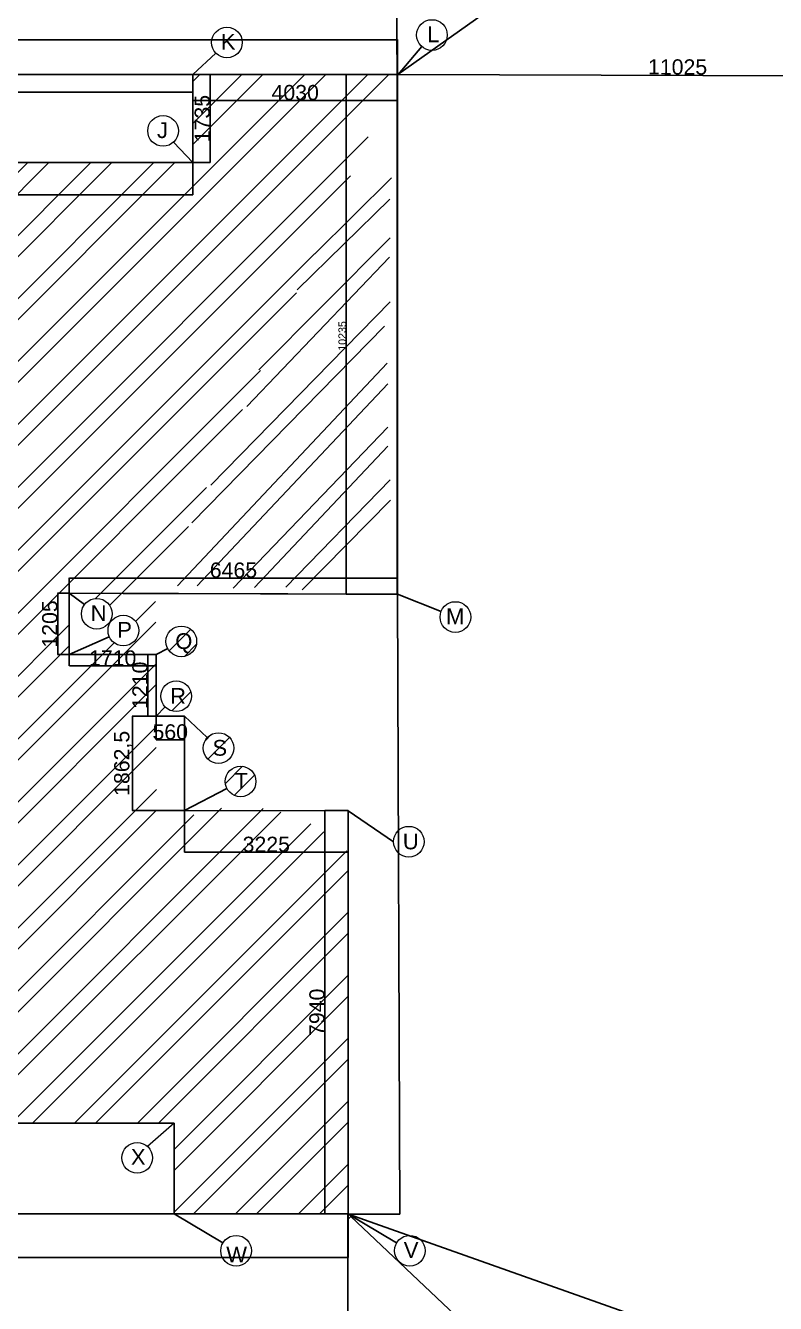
# Model space of a CAD drawing. Header units: millimetres. Extents: x -1932176 to 78768, y -1967 to 1266654.
# Drawn here: x -191835 to -177072, y 476025 to 501186 of the extents above; entities that cross this region are included whole.
import ezdxf

# ---------------------------------------------------------------- set-up
doc = ezdxf.new("R2010")
doc.units = ezdxf.units.MM
doc.styles.get("Standard").update_dxf_attribs({"font": 'arial.ttf'})
doc.dimstyles.new('ISO-25', dxfattribs={"dimtxt": 150, "dimasz": 2.5, "dimexe": 1.25, "dimexo": 0.625, "dimtad": 1, "dimtxsty": 'Standard', "dimcen": 2.5, "dimadec": 0, "dimazin": 0, "dimtfac": 1, "dimtmove": 0, "dimatfit": 3, "dimfxl": 1, "dimarcsym": 0})

# ---------------------------------------------------------------- blocks, each defined once
blk = doc.blocks.new('*D97')
at = {"color": 0, "lineweight": -2, "ltscale": 30, "transparency": 16777216}
for p, q in [((-184510, 500223), (-184510, 500222)), ((-184507, 500224), (-173489, 500189)), ((-173487, 500188), (-173487, 500187))]:
    blk.add_line(p, q, dxfattribs=at)
at = {"color": 0, "ltscale": 30, "transparency": 16777216}
for points in [[(-184507, 500224), (-184507, 500223), (-184510, 500224)], [(-173489, 500189), (-173489, 500188), (-173487, 500189)]]:
    blk.add_solid(points, dxfattribs=at)
at = {"layer": 'Defpoints', "color": 0, "ltscale": 30, "transparency": 16777216}
for p in [(-184510, 500224), (-173487, 500189), (-173487, 500189)]:
    blk.add_point(p, dxfattribs=at)
at = {"color": 0, "ltscale": 30, "transparency": 16777216, "insert": (-178998, 500369), "char_height": 300, "attachment_point": 5, "rotation": 359.8188}
blk.add_mtext('11025', dxfattribs=at)
blk = doc.blocks.new('*D98')
at = {"color": 0, "lineweight": -2, "ltscale": 30, "transparency": 16777216}
for p, q in [((-184690, 519452), (-184701, 519451)), ((-184518, 500226), (-184700, 519449)), ((-184508, 500223), (-184519, 500223))]:
    blk.add_line(p, q, dxfattribs=at)
at = {"color": 0, "ltscale": 30, "transparency": 16777216}
for points in [[(-184699, 519449), (-184700, 519449), (-184700, 519451)], [(-184518, 500226), (-184518, 500226), (-184518, 500223)]]:
    blk.add_solid(points, dxfattribs=at)
at = {"layer": 'Defpoints', "color": 0, "ltscale": 30, "transparency": 16777216}
for p in [(-184700, 519451), (-184689, 519452), (-184507, 500223)]:
    blk.add_point(p, dxfattribs=at)
at = {"color": 0, "ltscale": 30, "transparency": 16777216, "insert": (-184446, 509839), "char_height": 300, "attachment_point": 5, "rotation": 270.5413}
blk.add_mtext('19230', dxfattribs=at)
blk = doc.blocks.new('*D99')
at = {"color": 0, "lineweight": -2, "ltscale": 30, "transparency": 16777216}
for p, q in [((-185483, 477787), (-185491, 477787)), ((-185490, 477785), (-185490, 466790)), ((-185483, 466787), (-185491, 466787))]:
    blk.add_line(p, q, dxfattribs=at)
at = {"color": 0, "ltscale": 30, "transparency": 16777216}
for points in [[(-185490, 477785), (-185489, 477785), (-185490, 477787)], [(-185490, 466790), (-185489, 466790), (-185490, 466787)]]:
    blk.add_solid(points, dxfattribs=at)
at = {"layer": 'Defpoints', "color": 0, "ltscale": 30, "transparency": 16777216}
for p in [(-185483, 477787), (-185490, 466787), (-185483, 466787)]:
    blk.add_point(p, dxfattribs=at)
at = {"color": 0, "ltscale": 30, "transparency": 16777216, "insert": (-185653, 472287), "char_height": 300, "attachment_point": 5, "rotation": 90}
blk.add_mtext('11000', dxfattribs=at)
blk = doc.blocks.new('*D78')
at = {"color": 0, "lineweight": -2, "ltscale": 30, "transparency": 16777216}
for p, q in [((-184505, 500221), (-176725, 505753)), ((-176726, 505758), (-176722, 505753)), ((-184510, 500223), (-184506, 500218))]:
    blk.add_line(p, q, dxfattribs=at)
at = {"color": 0, "ltscale": 30, "transparency": 16777216}
for points in [[(-176725, 505753), (-176724, 505752), (-176723, 505754)], [(-184505, 500221), (-184504, 500220), (-184507, 500219)]]:
    blk.add_solid(points, dxfattribs=at)
at = {"layer": 'Defpoints', "color": 0, "ltscale": 30, "transparency": 16777216}
for p in [(-176726, 505759), (-176723, 505754), (-184510, 500224)]:
    blk.add_point(p, dxfattribs=at)
at = {"color": 0, "ltscale": 30, "transparency": 16777216, "insert": (-180709, 503120), "char_height": 300, "attachment_point": 5, "rotation": 35.4157}
blk.add_mtext('9550', dxfattribs=at)
blk = doc.blocks.new('*D101')
at = {"color": 0, "lineweight": -2, "ltscale": 30, "transparency": 16777216}
for p, q in [((-185482, 477684), (-185432, 477738)), ((-185431, 477735), (-173901, 466843)), ((-173949, 466788), (-173898, 466842))]:
    blk.add_line(p, q, dxfattribs=at)
at = {"color": 0, "ltscale": 30, "transparency": 16777216}
for points in [[(-185430, 477736), (-185431, 477735), (-185432, 477737)], [(-173901, 466843), (-173901, 466842), (-173899, 466841)]]:
    blk.add_solid(points, dxfattribs=at)
at = {"layer": 'Defpoints', "color": 0, "ltscale": 30, "transparency": 16777216}
for p in [(-185483, 477684), (-173949, 466787), (-173899, 466841)]:
    blk.add_point(p, dxfattribs=at)
at = {"color": 0, "ltscale": 30, "transparency": 16777216, "insert": (-179554, 472408), "char_height": 300, "attachment_point": 5, "rotation": 316.6273}
blk.add_mtext('15865', dxfattribs=at)
blk = doc.blocks.new('*D80')
at = {"color": 0, "lineweight": -2, "ltscale": 30, "transparency": 16777216}
for p, q in [((-199898, 477784), (-199898, 476926)), ((-185483, 477787), (-185483, 476929)), ((-199896, 476927), (-185485, 476930))]:
    blk.add_line(p, q, dxfattribs=at)
at = {"color": 0, "ltscale": 30, "transparency": 16777216}
for points in [[(-199896, 476928), (-199896, 476927), (-199898, 476927)], [(-185485, 476930), (-185485, 476929), (-185483, 476930)]]:
    blk.add_solid(points, dxfattribs=at)
at = {"layer": 'Defpoints', "color": 0, "ltscale": 30, "transparency": 16777216}
for p in [(-199898, 477785), (-185483, 477787), (-185483, 476930)]:
    blk.add_point(p, dxfattribs=at)
at = {"color": 0, "ltscale": 30, "transparency": 16777216, "insert": (-192690, 477006), "char_height": 150, "attachment_point": 5, "rotation": 0.0099}
blk.add_mtext('14415', dxfattribs=at)
blk = doc.blocks.new('*D103')
at = {"color": 0, "lineweight": -2, "ltscale": 30, "transparency": 16777216}
for p, q in [((-190974, 490007), (-190974, 490309)), ((-190972, 490308), (-184511, 490308)), ((-184509, 489995), (-184509, 490309))]:
    blk.add_line(p, q, dxfattribs=at)
at = {"color": 0, "ltscale": 30, "transparency": 16777216}
for points in [[(-190972, 490308), (-190972, 490307), (-190974, 490308)], [(-184511, 490308), (-184511, 490307), (-184509, 490308)]]:
    blk.add_solid(points, dxfattribs=at)
at = {"layer": 'Defpoints', "color": 0, "ltscale": 30, "transparency": 16777216}
for p in [(-184509, 490308), (-190974, 490007), (-184509, 489994)]:
    blk.add_point(p, dxfattribs=at)
at = {"color": 0, "ltscale": 30, "transparency": 16777216, "insert": (-187742, 490462), "char_height": 300, "attachment_point": 5}
blk.add_mtext('6465', dxfattribs=at)
blk = doc.blocks.new('*D81')
at = {"color": 0, "lineweight": -2, "ltscale": 30, "transparency": 16777216}
for p, q in [((-190975, 490007), (-191204, 490007)), ((-191202, 490004), (-191202, 488803)), ((-190975, 488801), (-191204, 488801))]:
    blk.add_line(p, q, dxfattribs=at)
at = {"color": 0, "ltscale": 30, "transparency": 16777216}
for points in [[(-191203, 490004), (-191202, 490004), (-191202, 490007)], [(-191203, 488803), (-191202, 488803), (-191202, 488801)]]:
    blk.add_solid(points, dxfattribs=at)
at = {"layer": 'Defpoints', "color": 0, "ltscale": 30, "transparency": 16777216}
for p in [(-190974, 490007), (-191202, 488801), (-190975, 488801)]:
    blk.add_point(p, dxfattribs=at)
at = {"color": 0, "ltscale": 30, "transparency": 16777216, "insert": (-191356, 489404), "char_height": 300, "attachment_point": 5, "rotation": 90}
blk.add_mtext('1205', dxfattribs=at)
blk = doc.blocks.new('*D106')
at = {"color": 0, "lineweight": -2, "ltscale": 30, "transparency": 16777216}
for p, q in [((-188541, 500220), (-188541, 499708)), ((-184510, 500223), (-184510, 499708)), ((-188539, 499710), (-184512, 499710))]:
    blk.add_line(p, q, dxfattribs=at)
at = {"color": 0, "ltscale": 30, "transparency": 16777216}
for points in [[(-188539, 499710), (-188539, 499709), (-188541, 499710)], [(-184512, 499710), (-184512, 499709), (-184510, 499710)]]:
    blk.add_solid(points, dxfattribs=at)
at = {"layer": 'Defpoints', "color": 0, "ltscale": 30, "transparency": 16777216}
for p in [(-188541, 500221), (-184510, 500224), (-184510, 499710)]:
    blk.add_point(p, dxfattribs=at)
at = {"color": 0, "ltscale": 30, "transparency": 16777216, "insert": (-186526, 499864), "char_height": 300, "attachment_point": 5}
blk.add_mtext('4030', dxfattribs=at)
blk = doc.blocks.new('*D107')
at = {"color": 0, "lineweight": -2, "ltscale": 30, "transparency": 16777216}
for p, q in [((-196841, 498487), (-196841, 497853)), ((-188541, 498489), (-188541, 497853)), ((-196839, 497854), (-188544, 497854))]:
    blk.add_line(p, q, dxfattribs=at)
at = {"color": 0, "ltscale": 30, "transparency": 16777216}
for points in [[(-196839, 497855), (-196839, 497854), (-196841, 497854)], [(-188544, 497855), (-188544, 497854), (-188541, 497854)]]:
    blk.add_solid(points, dxfattribs=at)
at = {"layer": 'Defpoints', "color": 0, "ltscale": 30, "transparency": 16777216}
for p in [(-196841, 498487), (-188541, 498490), (-188541, 497854)]:
    blk.add_point(p, dxfattribs=at)
at = {"color": 0, "ltscale": 30, "transparency": 16777216, "insert": (-192691, 498008), "char_height": 300, "attachment_point": 5}
blk.add_mtext('8300', dxfattribs=at)
blk = doc.blocks.new('*D83')
at = {"color": 0, "lineweight": -2, "ltscale": 30, "transparency": 16777216}
for p, q in [((-188541, 500221), (-188198, 500221)), ((-188200, 500218), (-188200, 498490)), ((-188541, 498487), (-188198, 498487))]:
    blk.add_line(p, q, dxfattribs=at)
at = {"color": 0, "ltscale": 30, "transparency": 16777216}
for points in [[(-188200, 500218), (-188199, 500218), (-188200, 500221)], [(-188200, 498490), (-188199, 498490), (-188200, 498487)]]:
    blk.add_solid(points, dxfattribs=at)
at = {"layer": 'Defpoints', "color": 0, "ltscale": 30, "transparency": 16777216}
for p in [(-188542, 500221), (-188541, 498487), (-188200, 498487)]:
    blk.add_point(p, dxfattribs=at)
at = {"color": 0, "ltscale": 30, "transparency": 16777216, "insert": (-188354, 499354), "char_height": 300, "attachment_point": 5, "rotation": 90}
blk.add_mtext('1735', dxfattribs=at)
blk = doc.blocks.new('*D84')
at = {"color": 0, "lineweight": -2, "ltscale": 30, "transparency": 16777216}
for p, q in [((-184520, 500224), (-185523, 500224)), ((-185522, 500221), (-185522, 489996)), ((-184512, 489993), (-185523, 489993))]:
    blk.add_line(p, q, dxfattribs=at)
at = {"color": 0, "ltscale": 30, "transparency": 16777216}
for points in [[(-185522, 500221), (-185521, 500221), (-185522, 500224)], [(-185522, 489996), (-185521, 489996), (-185522, 489993)]]:
    blk.add_solid(points, dxfattribs=at)
at = {"layer": 'Defpoints', "color": 0, "ltscale": 30, "transparency": 16777216}
for p in [(-184519, 500224), (-185522, 489993), (-184511, 489993)]:
    blk.add_point(p, dxfattribs=at)
at = {"color": 0, "ltscale": 30, "transparency": 16777216, "insert": (-185599, 495074), "char_height": 150, "attachment_point": 5, "rotation": 90}
blk.add_mtext('10235', dxfattribs=at)
blk = doc.blocks.new('*D109')
at = {"color": 0, "lineweight": -2, "ltscale": 30, "transparency": 16777216}
for p, q in [((-190975, 488800), (-190975, 488576)), ((-189265, 488800), (-189265, 488576)), ((-190972, 488577), (-189267, 488577))]:
    blk.add_line(p, q, dxfattribs=at)
at = {"color": 0, "ltscale": 30, "transparency": 16777216}
for points in [[(-190972, 488578), (-190972, 488577), (-190975, 488577)], [(-189267, 488578), (-189267, 488577), (-189265, 488577)]]:
    blk.add_solid(points, dxfattribs=at)
at = {"layer": 'Defpoints', "color": 0, "ltscale": 30, "transparency": 16777216}
for p in [(-190975, 488801), (-189265, 488801), (-189265, 488577)]:
    blk.add_point(p, dxfattribs=at)
at = {"color": 0, "ltscale": 30, "transparency": 16777216, "insert": (-190120, 488731), "char_height": 300, "attachment_point": 5}
blk.add_mtext('1710', dxfattribs=at)
blk = doc.blocks.new('*D110')
at = {"color": 0, "lineweight": -2, "ltscale": 30, "transparency": 16777216}
for p, q in [((-189265, 488801), (-189428, 488801)), ((-189427, 488798), (-189427, 487593)), ((-189265, 487591), (-189428, 487591))]:
    blk.add_line(p, q, dxfattribs=at)
at = {"color": 0, "ltscale": 30, "transparency": 16777216}
for points in [[(-189427, 488798), (-189426, 488798), (-189427, 488801)], [(-189427, 487593), (-189426, 487593), (-189427, 487591)]]:
    blk.add_solid(points, dxfattribs=at)
at = {"layer": 'Defpoints', "color": 0, "ltscale": 30, "transparency": 16777216}
for p in [(-189265, 488801), (-189427, 487591), (-189265, 487591)]:
    blk.add_point(p, dxfattribs=at)
at = {"color": 0, "ltscale": 30, "transparency": 16777216, "insert": (-189580, 488196), "char_height": 300, "attachment_point": 5, "rotation": 90}
blk.add_mtext('1210', dxfattribs=at)
blk = doc.blocks.new('*D111')
at = {"color": 0, "lineweight": -2, "ltscale": 30, "transparency": 16777216}
for p, q in [((-189265, 487590), (-189265, 487121)), ((-188707, 487590), (-188707, 487121)), ((-189262, 487122), (-188710, 487122))]:
    blk.add_line(p, q, dxfattribs=at)
at = {"color": 0, "ltscale": 30, "transparency": 16777216}
for points in [[(-189262, 487122), (-189262, 487122), (-189265, 487122)], [(-188710, 487122), (-188710, 487122), (-188707, 487122)]]:
    blk.add_solid(points, dxfattribs=at)
at = {"layer": 'Defpoints', "color": 0, "ltscale": 30, "transparency": 16777216}
for p in [(-189265, 487591), (-188707, 487591), (-188707, 487122)]:
    blk.add_point(p, dxfattribs=at)
at = {"color": 0, "ltscale": 30, "transparency": 16777216, "insert": (-188986, 487276), "char_height": 300, "attachment_point": 5}
blk.add_mtext('560', dxfattribs=at)
blk = doc.blocks.new('*D112')
at = {"color": 0, "lineweight": -2, "ltscale": 30, "transparency": 16777216}
for p, q in [((-188708, 487591), (-189733, 487591)), ((-189732, 487588), (-189732, 485731)), ((-188708, 485728), (-189733, 485728))]:
    blk.add_line(p, q, dxfattribs=at)
at = {"color": 0, "ltscale": 30, "transparency": 16777216}
for points in [[(-189733, 487588), (-189732, 487588), (-189732, 487591)], [(-189733, 485731), (-189732, 485731), (-189732, 485728)]]:
    blk.add_solid(points, dxfattribs=at)
at = {"layer": 'Defpoints', "color": 0, "ltscale": 30, "transparency": 16777216}
for p in [(-188707, 487591), (-189732, 485728), (-188708, 485728)]:
    blk.add_point(p, dxfattribs=at)
at = {"color": 0, "ltscale": 30, "transparency": 16777216, "insert": (-189913, 486659), "char_height": 300, "attachment_point": 5, "rotation": 90}
blk.add_mtext('1862,5', dxfattribs=at)
blk = doc.blocks.new('*D113')
at = {"color": 0, "lineweight": -2, "ltscale": 30, "transparency": 16777216}
for p, q in [((-188708, 485728), (-188708, 484908)), ((-185482, 485727), (-185482, 484908)), ((-188705, 484909), (-185485, 484909))]:
    blk.add_line(p, q, dxfattribs=at)
at = {"color": 0, "ltscale": 30, "transparency": 16777216}
for points in [[(-188705, 484909), (-188705, 484908), (-188708, 484909)], [(-185485, 484909), (-185485, 484908), (-185482, 484909)]]:
    blk.add_solid(points, dxfattribs=at)
at = {"layer": 'Defpoints', "color": 0, "ltscale": 30, "transparency": 16777216}
for p in [(-188708, 485728), (-185482, 485728), (-185482, 484909)]:
    blk.add_point(p, dxfattribs=at)
at = {"color": 0, "ltscale": 30, "transparency": 16777216, "insert": (-187095, 485063), "char_height": 300, "attachment_point": 5}
blk.add_mtext('3225', dxfattribs=at)
blk = doc.blocks.new('*D86')
at = {"color": 0, "lineweight": -2, "ltscale": 30, "transparency": 16777216}
for p, q in [((-185483, 485728), (-185943, 485728)), ((-185942, 485725), (-185943, 477790)), ((-185483, 477787), (-185944, 477788))]:
    blk.add_line(p, q, dxfattribs=at)
at = {"color": 0, "ltscale": 30, "transparency": 16777216}
for points in [[(-185942, 485725), (-185942, 485725), (-185942, 485728)], [(-185943, 477790), (-185942, 477790), (-185943, 477788)]]:
    blk.add_solid(points, dxfattribs=at)
at = {"layer": 'Defpoints', "color": 0, "ltscale": 30, "transparency": 16777216}
for p in [(-185482, 485728), (-185943, 477788), (-185483, 477787)]:
    blk.add_point(p, dxfattribs=at)
at = {"color": 0, "ltscale": 30, "transparency": 16777216, "insert": (-186096, 481758), "char_height": 300, "attachment_point": 5, "rotation": 89.9961}
blk.add_mtext('7940', dxfattribs=at)
blk = doc.blocks.new('*D87')
at = {"color": 0, "lineweight": -2, "ltscale": 30, "transparency": 16777216}
for p, q in [((-200873, 500224), (-200873, 500908)), ((-200870, 500907), (-184512, 500907)), ((-184510, 500224), (-184510, 500908))]:
    blk.add_line(p, q, dxfattribs=at)
at = {"color": 0, "ltscale": 30, "transparency": 16777216}
for points in [[(-200870, 500907), (-200870, 500906), (-200873, 500907)], [(-184512, 500907), (-184512, 500906), (-184510, 500907)]]:
    blk.add_solid(points, dxfattribs=at)
at = {"layer": 'Defpoints', "color": 0, "ltscale": 30, "transparency": 16777216}
for p in [(-184510, 500907), (-200873, 500224), (-184510, 500224)]:
    blk.add_point(p, dxfattribs=at)
at = {"color": 0, "ltscale": 30, "transparency": 16777216, "insert": (-192691, 500984), "char_height": 150, "attachment_point": 5}
blk.add_mtext('16360', dxfattribs=at)
blk = doc.blocks.new('*D118')
at = {"color": 0, "lineweight": -2, "ltscale": 30, "transparency": 16777216}
for p, q in [((-185483, 477783), (-185482, 477784)), ((-185480, 477782), (-153790, 466576)), ((-153788, 466576), (-153788, 466576))]:
    blk.add_line(p, q, dxfattribs=at)
at = {"color": 0, "ltscale": 30, "transparency": 16777216}
for points in [[(-185480, 477782), (-185481, 477781), (-185483, 477783)], [(-153790, 466576), (-153790, 466575), (-153788, 466575)]]:
    blk.add_solid(points, dxfattribs=at)
at = {"layer": 'Defpoints', "color": 0, "ltscale": 30, "transparency": 16777216}
for p in [(-185483, 477783), (-153788, 466575), (-153788, 466575)]:
    blk.add_point(p, dxfattribs=at)
at = {"color": 0, "ltscale": 30, "transparency": 16777216, "insert": (-169610, 472252), "char_height": 150, "attachment_point": 5, "rotation": 340.5258}
blk.add_mtext('33620', dxfattribs=at)

msp = doc.modelspace()

# ---------------------------------------------------------------- hatches: boundary and pattern name
at = {"ltscale": 30, "true_color": 0x000000}
h = msp.add_hatch(dxfattribs=at)
h.set_pattern_fill('ANSI32', color=18, scale=92)
edge = h.paths.add_edge_path()
edge.add_line((-185482.2944, 485727.50208), (-188707.55363, 485728.18597))
edge.add_line((-188707.55363, 485728.18597), (-188707.2085, 487590.68537))
edge.add_line((-188707.2085, 487590.68537), (-189264.78924, 487590.68683))
edge.add_line((-189264.78924, 487590.68683), (-189264.78608, 488800.69129))
edge.add_line((-189264.78608, 488800.69129), (-190974.78608, 488800.69129))
edge.add_line((-190974.78608, 488800.69129), (-190974.23323, 490006.84373))
edge.add_line((-190974.23323, 490006.84373), (-190675.43198, 489784.6188))
edge.add_arc((-190433.15724, 489604.43384), 301.93322, 0, 143.361022973, ccw=False)
edge.add_arc((-190431.81044, 489575.94751), 301.93322, -27.83957885, 5.413707201, ccw=False)
edge.add_arc((-189909.5484, 489273.70539), 301.93322, 0, 147.722155241, ccw=False)
edge.add_arc((-189909.5484, 489273.70539), 301.93322, -156.056596489, 0, ccw=False)
edge.add_line((-190185.4993, 489151.17061), (-190974.50919, 488800.81424))
edge.add_line((-190974.50919, 488800.81424), (-190974.50921, 488800.69129))
edge.add_line((-190974.50921, 488800.69129), (-189264.78608, 488800.69129))
edge.add_line((-189264.78608, 488800.69129), (-189035.76393, 488920.76566))
edge.add_arc((-188768.35496, 489060.96591), 301.93322, 180, 207.667641501, ccw=False)
edge.add_arc((-188768.35496, 489060.96591), 301.93322, 0, 180, ccw=False)
edge.add_arc((-188768.35496, 489060.96591), 301.93322, -152.332358499, 0, ccw=False)
edge.add_line((-189035.76393, 488920.76566), (-189264.78608, 488800.69129))
edge.add_line((-189264.78608, 488800.69129), (-189264.78608, 487590.68995))
edge.add_line((-189264.78608, 487590.68995), (-189084.46142, 487768.97088))
edge.add_arc((-188869.74912, 487981.24971), 301.93322, 180, 224.673469213, ccw=False)
edge.add_arc((-188869.74912, 487981.24971), 301.93322, 0, 180, ccw=False)
edge.add_arc((-188869.74912, 487981.24971), 301.93322, -135.326530787, 0, ccw=False)
edge.add_line((-189084.46142, 487768.97088), (-189264.78608, 487590.68995))
edge.add_line((-189264.78608, 487590.68995), (-189264.78608, 487590.68683))
edge.add_line((-189264.78608, 487590.68683), (-188707.20848, 487590.68683))
edge.add_line((-188707.20848, 487590.68683), (-188707.20848, 487590.68537))
edge.add_line((-188707.20848, 487590.68537), (-188256.04905, 487166.66115))
edge.add_arc((-188036.03618, 486959.88106), 301.93322, 0, 136.775895994, ccw=False)
edge.add_arc((-188036.03618, 486959.88106), 301.93322, -180, 0, ccw=False)
edge.add_arc((-188036.03618, 486959.88106), 301.93322, 136.775895994, 180, ccw=False)
edge.add_line((-188256.04905, 487166.66115), (-188707.20848, 487590.68537))
edge.add_line((-188707.20848, 487590.68537), (-188707.55363, 485728.18597))
edge.add_line((-188707.55363, 485728.18597), (-187869.22385, 486163.40489))
edge.add_arc((-187601.25045, 486302.52329), 301.93322, 180, 207.436083644, ccw=False)
edge.add_arc((-187601.25045, 486302.52329), 301.93322, 0, 180, ccw=False)
edge.add_arc((-187601.25045, 486302.52329), 301.93322, -152.563916356, 0, ccw=False)
edge.add_line((-187869.22385, 486163.40489), (-188707.55363, 485728.18597))
edge.add_line((-188707.55363, 485728.18597), (-185482.2944, 485727.50208))
edge.add_line((-185482.2944, 485727.50208), (-185482.2944, 484908.88764))
edge.add_arc((-187573.83407, 482910.62048), 2892.68212, 43.693533802, 125.547711707)
edge.add_line((-189255.58359, 485264.19826), (-189273.99488, 489917.17539))
edge.add_line((-189273.99488, 489917.17539), (-184519.28244, 500223.02184))
edge.add_line((-184519.28244, 500223.02184), (-188541.32942, 500220.54288))
edge.add_line((-188541.32942, 500220.54288), (-188541.32942, 498487.31184))
edge.add_line((-188541.32942, 498487.31184), (-197112.26029, 498487.31184))
edge.add_line((-197112.26029, 498487.31184), (-197112.26029, 500220.54299))
edge.add_line((-197112.26029, 500220.54299), (-200872.71642, 500223.84201))
edge.add_line((-200872.71642, 500223.84201), (-200871.32942, 489993.49836))
edge.add_line((-200871.32942, 489993.49836), (-195467.16206, 490004.65232))
edge.add_line((-195467.16206, 490004.65232), (-195467.16206, 488843.89938))
edge.add_line((-195467.16206, 488843.89938), (-197009.52564, 488843.89938))
edge.add_arc((-197268.45649, 488999.20066), 301.93322, 210.954443373, 329.045556627, ccw=False)
edge.add_line((-197527.38734, 488843.89938), (-199899.81905, 488843.89938))
edge.add_line((-199899.81905, 488843.89938), (-199899.81905, 481498.00597))
edge.add_line((-199899.81905, 481498.00597), (-199599.81905, 481498.00597))
edge.add_line((-199599.81905, 481498.00597), (-199599.81905, 480898.00597))
edge.add_line((-199599.81905, 480898.00597), (-199899.81905, 480898.00597))
edge.add_line((-199899.81905, 480898.00597), (-199899.81905, 478421.54411))
edge.add_arc((-199899.81905, 477787.49744), 634.04666, 71.138462058, 90, ccw=False)
edge.add_line((-199694.84302, 478387.49744), (-199599.81905, 478387.49744))
edge.add_line((-199599.81905, 478387.49744), (-199599.81905, 478346.08063))
edge.add_arc((-199899.81905, 477787.49744), 634.04666, 0.027062332, 61.760950935, ccw=False)
edge.add_line((-199265.77246, 477787.79692), (-196771.20056, 477788.97518))
edge.add_line((-196771.20056, 477788.97518), (-196771.20056, 478387.49744))
edge.add_line((-196771.20056, 478387.49744), (-196472.01009, 478387.49744))
edge.add_line((-196472.01009, 478387.49744), (-196472.01009, 479577.49744))
edge.add_line((-196472.01009, 479577.49744), (-188910.60133, 479577.49744))
edge.add_line((-188910.60133, 479577.49744), (-188910.60133, 477787.49744))
edge.add_line((-188910.60133, 477787.49744), (-185482.83978, 477787.49744))
edge.add_line((-185482.83978, 477787.49744), (-185482.83978, 483135.49881))
edge.add_line((-185482.83978, 483135.49881), (-185482.2944, 485727.50208))

# ---------------------------------------------------------------- linework, layer by layer
at = {"ltscale": 30}
for p, q in [((-184500.50858, 500223.52841), (-184030.66263, 500770.43927)), ((-188541.32942, 500220.54322), (-188541.32942, 498487.31184)), ((-188541.32942, 498487.31184), (-188921.14783, 498891.53725)), ((-188541.32942, 498487.31184), (-196841.32942, 498487.31184)), ((-190974.23323, 490006.84373), (-190675.43198, 489784.6188)), ((-184511.32447, 489992.24837), (-183653.39428, 489651.99654)), ((-190974.78608, 488800.69129), (-190185.4993, 489151.17061)), ((-189264.78608, 488800.69129), (-189035.76393, 488920.76566)), ((-190974.78608, 488800.69129), (-189264.78608, 488800.69129)), ((-189264.78608, 488800.69129), (-189264.78924, 487590.68683)), ((-189264.78924, 487590.68683), (-189084.46142, 487768.97088)), ((-188707.55363, 485728.18597), (-187869.22385, 486163.40489)), ((-185482.2944, 485727.50208), (-184590.64657, 485116.86149)), ((-185482.83978, 483135.49881), (-185482.83978, 477787.49744)), ((-188910.60039, 477787.49689), (-187948.88958, 477217.49605)), ((-185490.9612, 477787.49744), (-184529.25039, 477217.49661))]:
    msp.add_line(p, q, dxfattribs=at)
at = {"color": 7, "linetype": 'ByBlock', "lineweight": 5}
for p, q in [((-188541.32942, 500220.54322), (-188090.16999, 500644.56744)), ((-188707.20848, 487590.68537), (-188256.04905, 487166.66115)), ((-188910.60133, 479577.49744), (-189433.02661, 479115.22359))]:
    msp.add_line(p, q, dxfattribs=at)
at = {"color": 252, "ltscale": 30}
for p, q in [((-196841.32942, 500220.54322), (-188541.32942, 500220.54322)), ((-184511.32447, 489992.24837), (-184519.28244, 500223.02184)), ((-196841.32942, 499872.48631), (-188541.32942, 499872.48631)), ((-184463.01686, 477783.74744), (-184511.32447, 489992.24837)), ((-196472.01009, 477787.49744), (-188910.60133, 477787.49744)), ((-185484.63416, 477783.74744), (-184463.01686, 477783.74744))]:
    msp.add_line(p, q, dxfattribs=at)
at = {"color": 244, "ltscale": 30, "true_color": 0x991b1e}
for p, q in [((-188541.32942, 500220.54288), (-184519.28244, 500223.02184)), ((-188541.32942, 498487.31184), (-188541.32942, 500220.54288)), ((-184519.28244, 500223.02184), (-184519.28244, 489993.49842)), ((-197112.26029, 498487.31184), (-188541.32942, 498487.31184)), ((-190974.23323, 490006.84373), (-190974.78608, 488800.69129)), ((-184519.28244, 489993.49842), (-190974.23323, 490006.84373)), ((-190974.78608, 488800.69129), (-189264.78608, 488800.69129)), ((-189264.78608, 488800.69129), (-189264.78608, 487590.68683)), ((-189264.78608, 487590.68683), (-188707.2085, 487590.68683)), ((-188707.2085, 487590.68683), (-188707.55363, 485728.18597)), ((-188707.55363, 485728.18597), (-185482.2944, 485727.50208)), ((-185482.2944, 485727.50208), (-185482.83978, 477787.49744)), ((-188910.60133, 479577.49744), (-196472.01009, 479577.49744)), ((-188910.60133, 477787.49744), (-188910.60133, 479577.49744)), ((-185482.83978, 477787.49744), (-188910.60133, 477787.49744))]:
    msp.add_line(p, q, dxfattribs=at)
at = {"color": 18, "ltscale": 30, "true_color": 0x000000}
for p, q in [((-186137.60207, 496688.54692), (-184628.67284, 498184.79538)), ((-186486.6767, 495979.79749), (-184662.45292, 497768.54576)), ((-187239.337, 494404.64287), (-184657.01923, 497007.04848)), ((-187476.14597, 493683.62952), (-184668.29309, 496624.01069)), ((-188186.45674, 492137.82325), (-184656.91139, 495742.88703)), ((-188558.57682, 491394.27879), (-184769.6748, 495269.72183)), ((-188840.4895, 490155.03802), (-184713.28895, 494537.44293)), ((-188457.09556, 490155.03802), (-184702.0151, 494131.87403)), ((-187746.66865, 490109.97284), (-184702.0151, 493275.67105)), ((-187329.44486, 490121.24135), (-184702.0151, 492903.89882)), ((-186709.17559, 490130.82032), (-184655.24396, 492242.80205)), ((-186392.24678, 490078.55098), (-184648.59081, 491841.79963))]:
    msp.add_line(p, q, dxfattribs=at)
at = {"linetype": 'ByBlock', "transparency": 33554687}
msp.add_lwpolyline([(-188541.32942, 500220.54322), (-184509.94241, 500223.84201), (-184511.32942, 489993.49836), (-189915.49677, 490004.65232)], dxfattribs=at)
at = {"transparency": 16777216}
for points in [[(-189895.49677, 490004.65232), (-190974.23323, 490006.84373), (-190974.50921, 488800.69129)], [(-189264.78924, 487590.68683), (-188707.20848, 487590.68537), (-188707.55363, 485728.18597), (-185482.2944, 485727.50208), (-185482.83977, 483155.49881)], [(-199899.81905, 477787.49744), (-196472.01009, 477787.49744), (-196472.01009, 479577.49744), (-188910.60133, 479577.49744)]]:
    msp.add_lwpolyline(points, dxfattribs=at)
at = {"ltscale": 30}
for points in [[(-185482.83978, 477787.49744), (-188910.64875, 477787.49744), (-188910.64875, 479577.49744)], [(-185482.83978, 477787.49744), (-188910.64875, 477787.49744)]]:
    msp.add_lwpolyline(points, dxfattribs=at)
at = {"color": 7, "linetype": 'ByBlock', "lineweight": 20, "ltscale": 0.7, "transparency": 33554671}
for centre in [(-183833.91007, 500999.4635), (-187870.15711, 500851.34753), (-189127.90056, 499111.57583), (-190433.15724, 489604.43384), (-183372.72811, 489540.68541), (-189909.5484, 489273.70539), (-188768.35496, 489060.96591), (-188869.74912, 487981.24971), (-188036.03618, 486959.88106), (-187601.25045, 486302.52329), (-184288.71335, 485116.86149), (-189636.74906, 478892.37649), (-187689.15062, 477063.55016), (-184269.51142, 477063.55071)]:
    msp.add_circle(centre, 301.93322, dxfattribs=at)

# ---------------------------------------------------------------- texts
for s, p in [('K', (-187989.33246, 500710.10067)), ('L ', (-183926.19583, 500858.21665)), ('J', (-189247.0759, 498970.32897)), ('N', (-190552.33258, 489463.18698)), ('M', (-183556.81954, 489399.43855)), ('P', (-190028.72375, 489132.45854)), ('Q', (-188887.53031, 488910.82123)), ('R', (-188988.92447, 487831.10503)), ('S', (-188155.21152, 486809.73638)), ('T', (-187720.42579, 486161.27643)), ('U', (-184407.8887, 484966.7168)), ('X', (-189760.97049, 478755.38638)), ('W', (-187883.85696, 476832.78381)), ('V', (-184388.68677, 476922.30386))]:
    msp.add_text(s, height=310, dxfattribs=at).set_placement(p)

# ---------------------------------------------------------------- dimensions: what is measured, and where the dimension line sits
at = {"color": 252, "ltscale": 30}
for p1, p2, distance, text, picture, middle in [((-184507.44464, 500223.13368), (-184689.10057, 519451.55132), 10.58833, '19230', '*D98', (-184445.59353, 509838.7849)), ((-184509.94241, 500223.84201), (-176725.92902, 505758.86328), -5.72252, '9550', '*D78', (-180709.17834, 503119.66901)), ((-184509.94241, 500223.84201), (-173486.68878, 500188.98375), -0.28377, '11025', '*D97', (-178997.80051, 500369.3002)), ((-185482.83978, 477683.73765), (-173949.39994, 466787.49744), 73.42666, '15865', '*D101', (-179553.63777, 472407.6014))]:
    dim = msp.add_aligned_dim(p1=p1, p2=p2, distance=distance, text=text, dimstyle='ISO-25', override={"dimtxt": 300, "dimgap": 10}, dxfattribs=at)
    dim.commit()
    dim.dimension.update_dxf_attribs({"geometry": picture, "text_midpoint": middle})
dim = msp.add_linear_dim(base=(-184509.94241, 500906.77406), p1=(-200872.71642, 500223.84201), p2=(-184509.94241, 500223.84201), text='16360', dimstyle='ISO-25', dxfattribs=at)
dim.commit()
dim.dimension.update_dxf_attribs({"geometry": '*D87', "text_midpoint": (-192691.32942, 500984.03616)})
for base, p1, p2, text, picture, middle in [((-188199.65479, 498487.31184), (-188541.74741, 500220.54288), (-188541.32942, 498487.31184), '1735', '*D83', (-188353.554, 499353.92736)), ((-191202.42494, 488800.81424), (-190974.23323, 490006.84373), (-190974.50919, 488800.81424), '1205', '*D81', (-191356.22184, 489403.82898))]:
    dim = msp.add_linear_dim(base=base, p1=p1, p2=p2, angle=90, text=text, dimstyle='ISO-25', override={"dimtxt": 300}, dxfattribs=at)
    dim.commit()
    dim.dimension.update_dxf_attribs({"geometry": picture, "text_midpoint": middle})
for base, p1, p2, text, picture, middle in [((-184509.94241, 499709.72556), (-188541.32942, 500220.54322), (-184509.94241, 500223.84201), '4030', '*D106', (-186525.63591, 499863.62478)), ((-184508.83109, 490307.76059), (-190974.23323, 490006.84373), (-184508.83109, 489993.92492), '6465', '*D103', (-187741.53216, 490461.55749))]:
    dim = msp.add_linear_dim(base=base, p1=p1, p2=p2, text=text, dimstyle='ISO-25', override={"dimtxt": 300}, dxfattribs=at)
    dim.commit()
    dim.dimension.update_dxf_attribs({"geometry": picture, "text_midpoint": middle})
dim = msp.add_linear_dim(base=(-185521.61549, 489993.49842), p1=(-184519.28311, 500223.83437), p2=(-184511.35714, 489993.49842), angle=90, text='10235', dimstyle='ISO-25', dxfattribs=at)
dim.commit()
dim.dimension.update_dxf_attribs({"geometry": '*D84', "text_midpoint": (-185521.61549, 495073.72043), "dimtype": 160})
for base, p1, p2, picture, middle in [((-188541.32942, 497854.1915), (-196841.32942, 498487.31184), (-188541.32942, 498489.81184), '*D107', (-192691.32942, 498008.09071)), ((-189264.78608, 488577.434), (-190974.78608, 488800.69129), (-189264.78608, 488800.69129), '*D109', (-190119.78608, 488731.2309))]:
    dim = msp.add_linear_dim(base=base, p1=p1, p2=p2, dimstyle='ISO-25', override={"dimtxt": 300}, dxfattribs=at)
    dim.commit()
    dim.dimension.update_dxf_attribs({"geometry": picture, "text_midpoint": middle})
for base, p1, p2, override, picture, middle in [((-189426.51894, 487590.68683), (-189264.78608, 488800.68683), (-189264.78924, 487590.68683), {"dimtxt": 300}, '*D110', (-189580.31583, 488195.68683)), ((-185489.7112, 466787.49744), (-185482.83978, 477787.49744), (-185482.83978, 466787.49744), {"dimtxt": 300, "dimgap": 10}, '*D99', (-185652.88309, 472287.49744))]:
    dim = msp.add_linear_dim(base=base, p1=p1, p2=p2, angle=90, dimstyle='ISO-25', override=override, dxfattribs=at)
    dim.commit()
    dim.dimension.update_dxf_attribs({"geometry": picture, "text_midpoint": middle})
dim = msp.add_linear_dim(base=(-189732.23731, 485728.18597), p1=(-188707.20848, 487590.68537), p2=(-188707.55363, 485728.18597), angle=90, dimstyle='ISO-25', override={"dimtxt": 300}, dxfattribs=at)
dim.commit()
dim.dimension.update_dxf_attribs({"geometry": '*D112', "text_midpoint": (-189732.23731, 486659.43567), "dimtype": 160})
for base, p1, p2, text, picture, middle in [((-188707.2085, 487122.03688), (-189264.78924, 487590.68683), (-188707.2085, 487590.5835), '560', '*D111', (-188985.99887, 487122.03688)), ((-185482.2944, 484908.88764), (-188707.55363, 485728.18597), (-185482.2944, 485727.50208), '3225', '*D113', (-187094.92401, 484908.88764))]:
    dim = msp.add_linear_dim(base=base, p1=p1, p2=p2, text=text, dimstyle='ISO-25', override={"dimtxt": 300}, dxfattribs=at)
    dim.commit()
    dim.dimension.update_dxf_attribs({"geometry": picture, "text_midpoint": middle, "dimtype": 160})
dim = msp.add_aligned_dim(p1=(-185482.2944, 485727.50208), p2=(-185482.83978, 477787.49744), distance=-459.77811, dimstyle='ISO-25', override={"dimtxt": 300}, dxfattribs=at)
dim.commit()
dim.dimension.update_dxf_attribs({"geometry": '*D86', "text_midpoint": (-186096.14209, 481757.54191)})
for p1, p2, distance, text, picture, middle in [((-199898.15239, 477784.99744), (-185482.83978, 477787.49744), -857.65657, '14415', '*D80', (-192690.36073, 477005.80183)), ((-185482.83895, 477782.68343), (-153787.91764, 466574.97469), 0, '33620', '*D118', (-169609.62046, 472251.67113))]:
    dim = msp.add_aligned_dim(p1=p1, p2=p2, distance=distance, text=text, dimstyle='ISO-25', dxfattribs=at)
    dim.commit()
    dim.dimension.update_dxf_attribs({"geometry": picture, "text_midpoint": middle})

doc.saveas('drawing.dxf')
